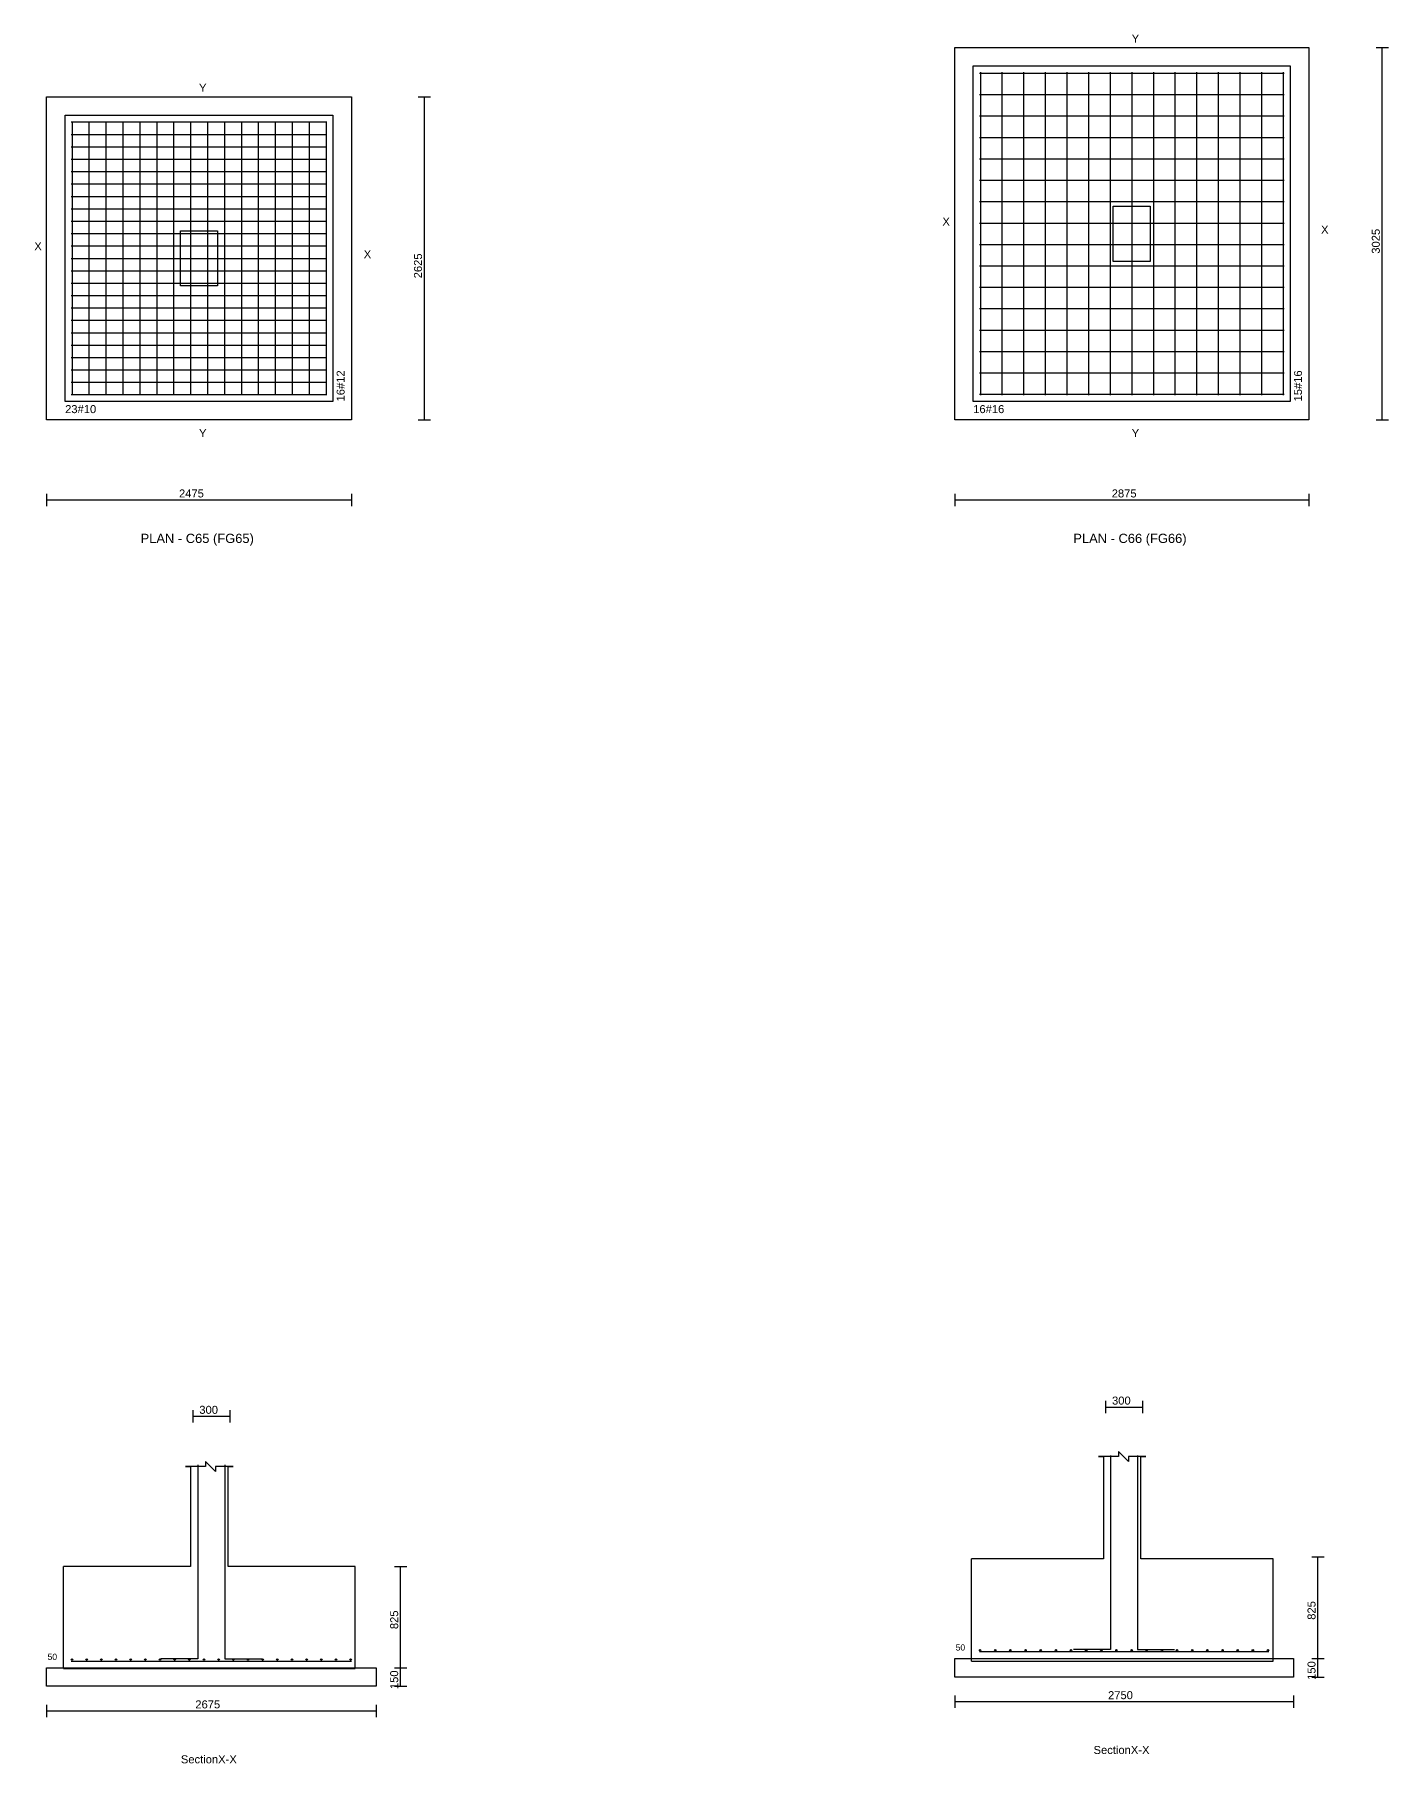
# Model space of a CAD drawing. Extents: x 0 to 27, y -1 to 285.
# Drawn here: x 0.25 to 11.25, y 234.44 to 248.48 of the extents above; entities that cross this region are included whole.
import ezdxf
from ezdxf.enums import TextEntityAlignment as Align

# ---------------------------------------------------------------- set-up
doc = ezdxf.new("R2010")
doc.units = 0
for name, color, linetype in [('Bottom_Cover', 7, 'CONTINUOUS'), ('Column_Bars', 4, 'CONTINUOUS'), ('Column_Dimension', 7, 'CONTINUOUS'), ('Columns', 4, 'CONTINUOUS'), ('dim_all', 7, 'CONTINUOUS'), ('Footing_Plan', 7, 'CONTINUOUS'), ('PCC', 2, 'CONTINUOUS'), ('PCC_Depth', 7, 'CONTINUOUS'), ('Pcc_Plan', 2, 'CONTINUOUS'), ('Plan', 7, 'CONTINUOUS'), ('Plan_Rf_Xdir', 1, 'CONTINUOUS'), ('Plan_Rf_Ydir', 3, 'CONTINUOUS'), ('Section', 2, 'CONTINUOUS'), ('SectionName', 3, 'CONTINUOUS'), ('Sectn_Rf_Xdir', 1, 'CONTINUOUS'), ('Sectn_Rf_Ydir', 3, 'CONTINUOUS'), ('Total_Depth', 7, 'CONTINUOUS'), ('X_Dimension', 7, 'CONTINUOUS')]:
    doc.layers.add(name, color=color, linetype=linetype)
doc.styles.add('STRUDS_Arial', font='ARIAL.TTF', dxfattribs={"height": 0.04})

msp = doc.modelspace()

# ---------------------------------------------------------------- linework, layer by layer
at = {"layer": 'Column_Bars'}
for p, q in [((8.99, 236.938), (8.99, 235.362)), ((9.21, 236.938), (9.21, 235.362)), ((1.5775, 236.862), (1.5775, 235.286)), ((1.7975, 236.862), (1.7975, 235.286)), ((1.5775, 235.286), (1.2775, 235.286)), ((1.7975, 235.286), (2.0975, 235.286)), ((8.99, 235.362), (8.69, 235.362)), ((9.21, 235.362), (9.51, 235.362))]:
    msp.add_line(p, q, dxfattribs=at)
at = {"layer": 'Columns'}
for p, q in [((9.0125, 246.637), (9.0125, 247.087)), ((9.0125, 247.087), (9.3125, 247.087)), ((9.3125, 247.087), (9.3125, 246.637)), ((1.4375, 246.438), (1.4375, 246.887)), ((1.4375, 246.887), (1.7375, 246.887)), ((1.7375, 246.887), (1.7375, 246.438)), ((9.3125, 246.637), (9.0125, 246.637)), ((1.7375, 246.438), (1.4375, 246.438))]:
    msp.add_line(p, q, dxfattribs=at)
at = {"layer": 'dim_all'}
for p, q in [((11.1471, 248.375), (11.2471, 248.375)), ((11.1971, 245.35), (11.1971, 248.375)), ((3.36833, 247.975), (3.46833, 247.975)), ((3.41833, 245.35), (3.41833, 247.975)), ((3.36833, 245.35), (3.46833, 245.35)), ((11.1471, 245.35), (11.2471, 245.35)), ((0.35, 244.75), (0.35, 244.65)), ((0.35, 244.7), (2.825, 244.7)), ((2.825, 244.75), (2.825, 244.65)), ((7.725, 244.75), (7.725, 244.65)), ((7.725, 244.7), (10.6, 244.7)), ((10.6, 244.75), (10.6, 244.65)), ((8.95, 237.381), (8.95, 237.281)), ((9.25, 237.381), (9.25, 237.281)), ((1.5375, 237.306), (1.5375, 237.206)), ((1.5375, 237.256), (1.8375, 237.256)), ((1.8375, 237.306), (1.8375, 237.206)), ((8.95, 237.331), (9.25, 237.331)), ((10.625, 236.113), (10.725, 236.113)), ((10.675, 235.288), (10.675, 236.113)), ((3.175, 236.037), (3.275, 236.037)), ((3.225, 235.212), (3.225, 236.037)), ((10.625, 235.288), (10.725, 235.288)), ((10.625, 235.288), (10.725, 235.288)), ((10.675, 235.138), (10.675, 235.288)), ((3.175, 235.212), (3.275, 235.212)), ((3.175, 235.212), (3.275, 235.212)), ((3.225, 235.063), (3.225, 235.212)), ((10.625, 235.138), (10.725, 235.138)), ((3.175, 235.063), (3.275, 235.063)), ((7.725, 234.988), (7.725, 234.888)), ((10.475, 234.988), (10.475, 234.888)), ((0.35, 234.912), (0.35, 234.813)), ((0.35, 234.863), (3.025, 234.863)), ((3.025, 234.912), (3.025, 234.813)), ((7.725, 234.938), (10.475, 234.938))]:
    msp.add_line(p, q, dxfattribs=at)
at = {"layer": 'Footing_Plan'}
for p, q in [((7.875, 245.5), (7.875, 248.225)), ((7.875, 248.225), (10.45, 248.225)), ((10.45, 248.225), (10.45, 245.5)), ((0.5, 245.5), (0.5, 247.825)), ((0.5, 247.825), (2.675, 247.825)), ((2.675, 247.825), (2.675, 245.5)), ((2.675, 245.5), (0.5, 245.5)), ((10.45, 245.5), (7.875, 245.5))]:
    msp.add_line(p, q, dxfattribs=at)
at = {"layer": 'PCC'}
for p, q in [((7.725, 235.138), (7.725, 235.288)), ((7.725, 235.288), (10.475, 235.288)), ((7.725, 235.138), (7.725, 235.288)), ((7.725, 235.288), (10.475, 235.288)), ((10.475, 235.288), (10.475, 235.138)), ((10.475, 235.288), (10.475, 235.138)), ((0.35, 235.063), (0.35, 235.212)), ((0.35, 235.212), (3.025, 235.212)), ((0.35, 235.063), (0.35, 235.212)), ((0.35, 235.212), (3.025, 235.212)), ((3.025, 235.212), (3.025, 235.063)), ((3.025, 235.212), (3.025, 235.063)), ((10.475, 235.138), (7.725, 235.138)), ((10.475, 235.138), (7.725, 235.138)), ((3.025, 235.063), (0.35, 235.063)), ((3.025, 235.063), (0.35, 235.063))]:
    msp.add_line(p, q, dxfattribs=at)
at = {"layer": 'Pcc_Plan'}
for p, q in [((7.725, 245.35), (7.725, 248.375)), ((7.725, 248.375), (10.6, 248.375)), ((10.6, 248.375), (10.6, 245.35)), ((0.35, 245.35), (0.35, 247.975)), ((0.35, 247.975), (2.825, 247.975)), ((2.825, 247.975), (2.825, 245.35)), ((2.825, 245.35), (0.35, 245.35)), ((10.6, 245.35), (7.725, 245.35))]:
    msp.add_line(p, q, dxfattribs=at)
at = {"layer": 'Plan_Rf_Xdir'}
for p, q in [((7.925, 248.167), (10.4, 248.167)), ((7.925, 247.993), (10.4, 247.993)), ((0.55, 247.77), (2.625, 247.77)), ((7.925, 247.819), (10.4, 247.819)), ((0.55, 247.669), (2.625, 247.669)), ((7.925, 247.645), (10.4, 247.645)), ((0.55, 247.569), (2.625, 247.569)), ((0.55, 247.468), (2.625, 247.468)), ((7.925, 247.471), (10.4, 247.471)), ((0.55, 247.367), (2.625, 247.367)), ((0.55, 247.267), (2.625, 247.267)), ((7.925, 247.297), (10.4, 247.297)), ((0.55, 247.166), (2.625, 247.166)), ((0.55, 247.065), (2.625, 247.065)), ((7.925, 247.123), (10.4, 247.123)), ((0.55, 246.964), (2.625, 246.964)), ((7.925, 246.949), (10.4, 246.949)), ((0.55, 246.864), (2.625, 246.864)), ((0.55, 246.763), (2.625, 246.763)), ((7.925, 246.776), (10.4, 246.776)), ((0.55, 246.662), (2.625, 246.662)), ((0.55, 246.562), (2.625, 246.562)), ((7.925, 246.602), (10.4, 246.602)), ((0.55, 246.461), (2.625, 246.461)), ((0.55, 246.36), (2.625, 246.36)), ((7.925, 246.428), (10.4, 246.428)), ((0.55, 246.26), (2.625, 246.26)), ((7.925, 246.254), (10.4, 246.254)), ((0.55, 246.159), (2.625, 246.159)), ((0.55, 246.058), (2.625, 246.058)), ((7.925, 246.08), (10.4, 246.08)), ((0.55, 245.958), (2.625, 245.958)), ((0.55, 245.857), (2.625, 245.857)), ((7.925, 245.906), (10.4, 245.906)), ((0.55, 245.756), (2.625, 245.756)), ((0.55, 245.656), (2.625, 245.656)), ((7.925, 245.732), (10.4, 245.732)), ((0.55, 245.555), (2.625, 245.555)), ((7.925, 245.558), (10.4, 245.558))]:
    msp.add_line(p, q, dxfattribs=at)
at = {"layer": 'Plan_Rf_Ydir'}
for p, q in [((7.933, 248.175), (7.933, 245.55)), ((8.10864, 248.175), (8.10864, 245.55)), ((8.28429, 248.175), (8.28429, 245.55)), ((8.45993, 248.175), (8.45993, 245.55)), ((8.63557, 248.175), (8.63557, 245.55)), ((8.81121, 248.175), (8.81121, 245.55)), ((8.98686, 248.175), (8.98686, 245.55)), ((9.1625, 248.175), (9.1625, 245.55)), ((9.33814, 248.175), (9.33814, 245.55)), ((9.51379, 248.175), (9.51379, 245.55)), ((9.68943, 248.175), (9.68943, 245.55)), ((9.86507, 248.175), (9.86507, 245.55)), ((10.0407, 248.175), (10.0407, 245.55)), ((10.2164, 248.175), (10.2164, 245.55)), ((10.392, 248.175), (10.392, 245.55)), ((0.556, 247.775), (0.556, 245.55)), ((0.69353, 247.775), (0.69353, 245.55)), ((0.83107, 247.775), (0.83107, 245.55)), ((0.9686, 247.775), (0.9686, 245.55)), ((1.10613, 247.775), (1.10613, 245.55)), ((1.24367, 247.775), (1.24367, 245.55)), ((1.3812, 247.775), (1.3812, 245.55)), ((1.51873, 247.775), (1.51873, 245.55)), ((1.65627, 247.775), (1.65627, 245.55)), ((1.7938, 247.775), (1.7938, 245.55)), ((1.93133, 247.775), (1.93133, 245.55)), ((2.06887, 247.775), (2.06887, 245.55)), ((2.2064, 247.775), (2.2064, 245.55)), ((2.34393, 247.775), (2.34393, 245.55)), ((2.48147, 247.775), (2.48147, 245.55)), ((2.619, 247.775), (2.619, 245.55))]:
    msp.add_line(p, q, dxfattribs=at)
at = {"layer": 'Section'}
for p, q in [((8.93344, 236.929), (8.89293, 236.929)), ((8.89293, 236.929), (8.93344, 236.929)), ((9.05498, 236.929), (8.93344, 236.929)), ((8.93344, 236.929), (8.93344, 236.098)), ((9.13601, 236.888), (9.05498, 236.969)), ((9.05498, 236.969), (9.05498, 236.929)), ((9.2373, 236.929), (9.13601, 236.929)), ((9.13601, 236.929), (9.13601, 236.888)), ((9.2373, 236.098), (9.2373, 236.929)), ((9.2373, 236.929), (9.27781, 236.929)), ((9.27781, 236.929), (9.2373, 236.929)), ((1.51929, 236.848), (1.47878, 236.848)), ((1.47878, 236.848), (1.51929, 236.848)), ((1.64084, 236.848), (1.51929, 236.848)), ((1.51929, 236.848), (1.51929, 236.037)), ((1.72186, 236.807), (1.64084, 236.888)), ((1.64084, 236.888), (1.64084, 236.848)), ((1.82315, 236.848), (1.72186, 236.848)), ((1.72186, 236.848), (1.72186, 236.807)), ((1.82315, 236.037), (1.82315, 236.848)), ((1.82315, 236.848), (1.86367, 236.848)), ((1.86367, 236.848), (1.82315, 236.848)), ((8.93344, 236.098), (7.85981, 236.098)), ((7.85981, 235.268), (7.85981, 236.098)), ((8.93344, 236.098), (8.93344, 236.098)), ((8.93344, 236.098), (8.93344, 236.098)), ((8.93344, 236.098), (8.93344, 236.098)), ((10.3109, 236.098), (9.2373, 236.098)), ((9.2373, 236.098), (9.2373, 236.098)), ((9.2373, 236.098), (9.2373, 236.098)), ((9.2373, 236.098), (9.2373, 236.098)), ((10.3109, 235.268), (10.3109, 236.098)), ((1.51929, 236.037), (0.48617, 236.037)), ((0.48617, 235.207), (0.48617, 236.037)), ((1.51929, 236.037), (1.51929, 236.037)), ((1.51929, 236.037), (1.51929, 236.037)), ((1.51929, 236.037), (1.51929, 236.037)), ((2.85627, 236.037), (1.82315, 236.037)), ((1.82315, 236.037), (1.82315, 236.037)), ((1.82315, 236.037), (1.82315, 236.037)), ((1.82315, 236.037), (1.82315, 236.037)), ((2.85627, 235.207), (2.85627, 236.037)), ((7.85981, 235.268), (10.3109, 235.268)), ((0.48617, 235.207), (2.85627, 235.207))]:
    msp.add_line(p, q, dxfattribs=at)
at = {"layer": 'Sectn_Rf_Xdir'}
for p, q in [((0.55, 235.268), (2.825, 235.268)), ((7.925, 235.344), (10.275, 235.344))]:
    msp.add_line(p, q, dxfattribs=at)
at = {"layer": 'Sectn_Rf_Ydir'}
for centre in [(0.556, 235.28), (0.6751, 235.28), (0.79421, 235.28), (0.91332, 235.28), (1.03242, 235.28), (1.15153, 235.28), (1.27063, 235.28), (1.38974, 235.28), (1.50884, 235.28), (1.62795, 235.28), (1.74705, 235.28), (1.86616, 235.28), (1.98526, 235.28), (2.10437, 235.28), (2.22347, 235.28), (2.34258, 235.28), (2.46168, 235.28), (2.58079, 235.28), (2.69989, 235.28), (2.819, 235.28), (7.931, 235.355), (8.05405, 235.355), (8.1771, 235.355), (8.30016, 235.355), (8.42321, 235.355), (8.54626, 235.355), (8.66932, 235.355), (8.79237, 235.355), (8.91542, 235.355), (9.03847, 235.355), (9.16153, 235.355), (9.28458, 235.355), (9.40763, 235.355), (9.53068, 235.355), (9.65374, 235.355), (9.77679, 235.355), (9.89984, 235.355), (10.0229, 235.355), (10.1459, 235.355), (10.269, 235.355)]:
    msp.add_circle(centre, 0.006, dxfattribs=at)

# ---------------------------------------------------------------- texts
at = {"layer": 'Bottom_Cover', "style": 'STRUDS_Arial'}
for p in [(7.7321, 235.353), (0.3571, 235.277)]:
    msp.add_text('50', height=0.05, dxfattribs=at).set_placement(p)
at = {"layer": 'Column_Dimension', "style": 'STRUDS_Arial'}
for p in [(9.0025, 237.351), (1.59, 237.276)]:
    msp.add_text('300', height=0.065, dxfattribs=at).set_placement(p)
at = {"layer": 'dim_all', "style": 'STRUDS_Arial'}
for s, p in [('3025 ', (11.1771, 246.7)), ('2625 ', (3.39833, 246.5))]:
    msp.add_text(s, height=0.065, rotation=90, dxfattribs=at).set_placement(p)
for s, p in [('2475 ', (1.425, 244.72)), ('2875 ', (9, 244.72))]:
    msp.add_text(s, height=0.065, dxfattribs=at).set_placement(p)
at = {"layer": 'PCC_Depth', "style": 'STRUDS_Arial'}
for p in [(10.655, 235.115), (3.205, 235.04)]:
    msp.add_text('150', height=0.065, rotation=90, dxfattribs=at).set_placement(p)
at = {"layer": 'Plan', "style": 'STRUDS_Arial'}
for s, p in [('PLAN - C65 (FG65) ', (1.5875, 244.35)), ('PLAN - C66 (FG66) ', (9.1625, 244.35))]:
    msp.add_text(s, height=0.075, dxfattribs=at).set_placement(p, align=Align.CENTER)
at = {"layer": 'Plan_Rf_Xdir', "style": 'STRUDS_Arial'}
for s, p in [('23#10', (0.5, 245.405)), ('16#16', (7.875, 245.405))]:
    msp.add_text(s, height=0.065, dxfattribs=at).set_placement(p)
at = {"layer": 'Plan_Rf_Ydir', "style": 'STRUDS_Arial'}
for s, p in [('16#12', (2.77, 245.5)), ('15#16', (10.545, 245.5))]:
    msp.add_text(s, height=0.065, rotation=90, dxfattribs=at).set_placement(p)
at = {"layer": 'Section', "style": 'STRUDS_Arial'}
for p in [(8.8525, 234.513), (1.44, 234.437)]:
    msp.add_text('SectionX-X', height=0.065, dxfattribs=at).set_placement(p)
at = {"layer": 'SectionName', "style": 'STRUDS_Arial'}
for s, p in [('Y', (9.1625, 248.415)), ('Y', (1.5875, 248.015)), ('X', (7.625, 246.928)), ('X', (10.7, 246.863)), ('X', (0.25, 246.728)), ('X', (2.925, 246.663)), ('Y', (1.5875, 245.21)), ('Y', (9.1625, 245.21))]:
    msp.add_text(s, height=0.065, dxfattribs=at).set_placement(p)
at = {"layer": 'Total_Depth', "style": 'STRUDS_Arial'}
for p in [(3.205, 235.527), (10.655, 235.603)]:
    msp.add_text('825', height=0.065, rotation=90, dxfattribs=at).set_placement(p)
at = {"layer": 'X_Dimension', "style": 'STRUDS_Arial'}
for s, p in [('2750', (8.97, 234.958)), ('2675', (1.5575, 234.883))]:
    msp.add_text(s, height=0.065, dxfattribs=at).set_placement(p)

doc.saveas('drawing.dxf')
